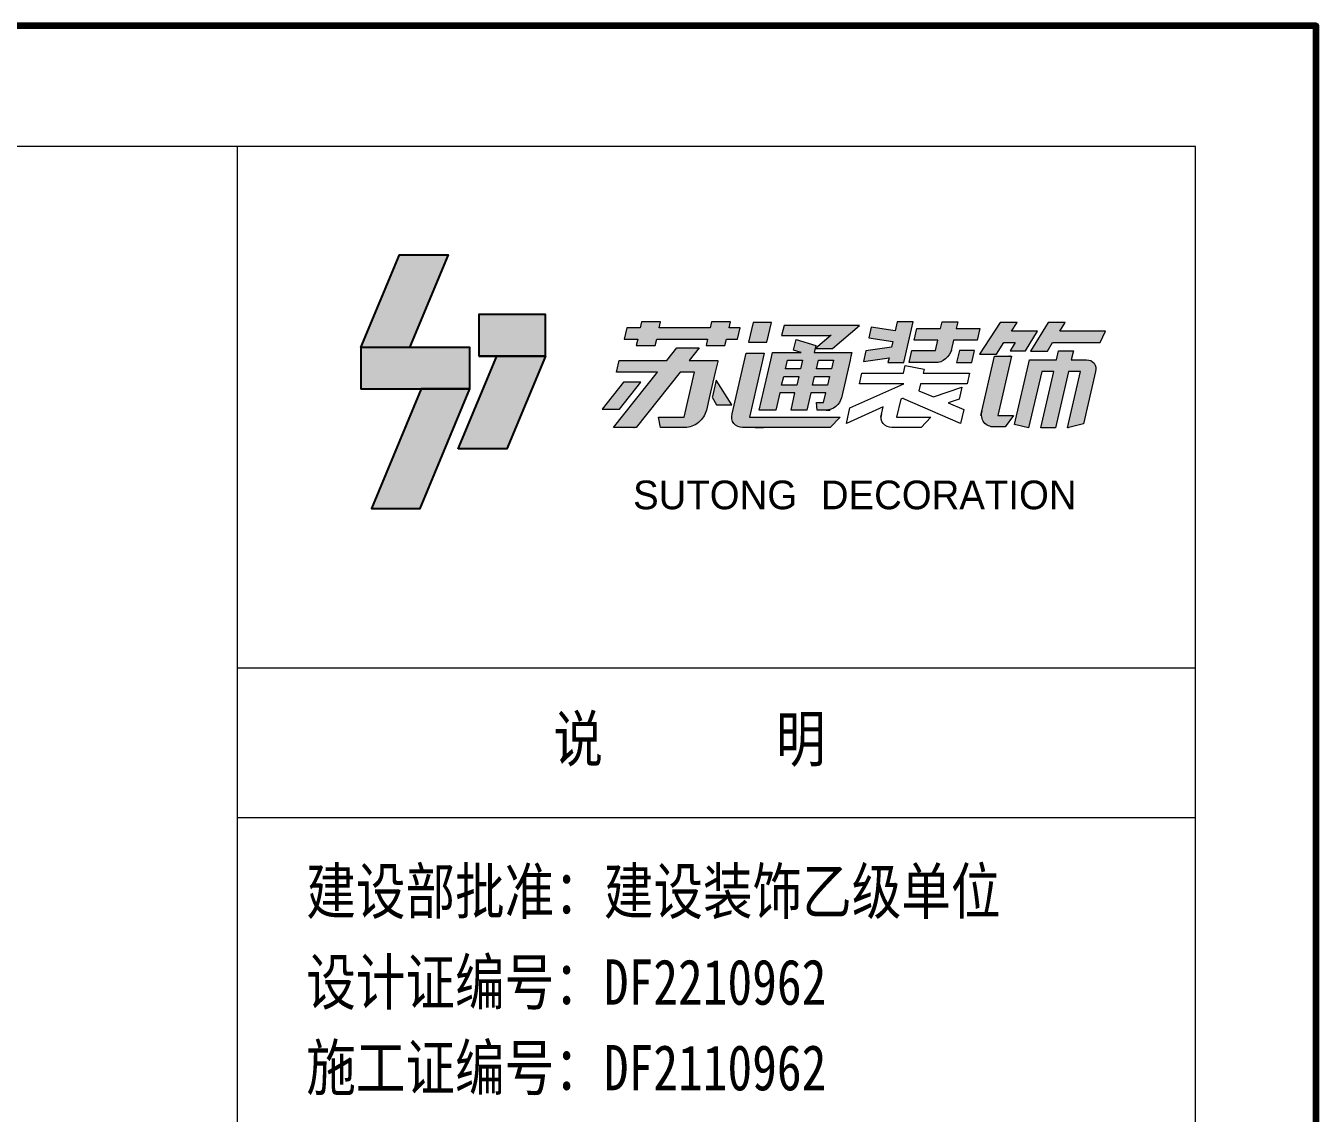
# Model space of a CAD drawing. Header units: millimetres. Extents: x 44393 to 91220, y 25301 to 41858.
# Drawn here: x 88236 to 91220, y 39342 to 41858 of the extents above; entities that cross this region are included whole.
import ezdxf

# ---------------------------------------------------------------- set-up
doc = ezdxf.new("R2010")
doc.units = ezdxf.units.MM
doc.layers.add('图层 1', color=7, linetype='Continuous')
doc.layers.add('目录', color=50, linetype='Continuous')
doc.layers.add('图框', color=165, linetype='Continuous', lineweight=0)
doc.styles.get("Standard").update_dxf_attribs({"font": ''})
doc.styles.add('黑体', font='simhei.ttf')
doc.styles.get('Standard').set_extended_font_data('SimSun')

# ---------------------------------------------------------------- blocks, each defined once
blk = doc.blocks.new('block 3')
at = {"layer": '图层 1', "lineweight": 0}
for points in [[(57.88, -37.72), (51.95, -51.96), (44.46, -51.96), (50.39, -37.72), (57.88, -37.72)], [(61.19, -58.31), (44.46, -58.31), (44.46, -51.96), (61.19, -51.96), (61.19, -58.31)], [(61.19, -58.31), (53.57, -76.65), (46.09, -76.65), (53.7, -58.31), (61.19, -58.31)]]:
    blk.add_lwpolyline(points, dxfattribs=at)
blk = doc.blocks.new('block 4')
at = {"layer": '图层 1', "lineweight": 0}
for points in [[(62.55, -46.89), (72.79, -46.89), (72.79, -53.24), (62.55, -53.24), (62.55, -46.89)], [(59.38, -67.48), (65.31, -53.24), (72.79, -53.24), (66.87, -67.48), (59.38, -67.48)]]:
    blk.add_lwpolyline(points, dxfattribs=at)
blk = doc.blocks.new('block 2')
at = {"layer": '图层 1'}
for name in ['block 3', 'block 4']:
    blk.add_blockref(name, (0, 0), dxfattribs=at)
blk = doc.blocks.new('block 6')
at = {"layer": '图层 1', "true_color": 0x717071}
h = blk.add_hatch(color=8, dxfattribs=at)
h.dxf.hatch_style = 2
h.paths.add_polyline_path([(107.88, -43.58), (104.43, -43.58), (103.57, -47.3), (107.02, -47.3)])
h = blk.add_hatch(color=8, dxfattribs=at)
h.dxf.hatch_style = 2
h.paths.add_polyline_path([(119.17, -46.01), (116.22, -48.53), (119.43, -48.53), (124.58, -44.14), (122.99, -44.14), (121.37, -44.14), (110.27, -44.14), (109.82, -46.09), (119.01, -46.09)])
h = blk.add_hatch(color=8, dxfattribs=at)
h.dxf.hatch_style = 2
edge = h.paths.add_edge_path()
edge.add_spline(control_points=[(122.79, -50.73), (122.79, -50.73), (122.79, -50.73), (122.79, -50.73), (122.95, -50.01), (122.95, -50.01), (122.95, -50.01), (123.12, -49.29), (123.12, -49.29), (123.12, -49.29), (116, -49.29), (116, -49.29), (116, -49.29), (116.3, -47.96), (116.3, -47.96), (116.3, -47.96), (112.54, -46.82), (112.54, -46.82), (112.54, -46.82), (112.07, -48.86), (112.07, -48.86), (112.07, -48.86), (113.5, -49.29), (113.5, -49.29), (113.5, -49.29), (108.09, -49.29), (108.09, -49.29), (108.09, -49.29), (107.76, -50.73), (107.76, -50.73), (107.76, -50.73), (107.76, -50.73), (107.76, -50.73), (107.76, -50.73), (105.57, -60.22), (105.57, -60.22), (105.57, -60.22), (108.73, -60.22), (108.73, -60.22), (108.73, -60.22), (109.49, -56.94), (109.49, -56.94), (109.49, -56.94), (112.34, -56.94), (112.34, -56.94), (112.34, -56.94), (111.59, -60.22), (111.59, -60.22), (111.59, -60.22), (114.58, -60.22), (114.58, -60.22), (114.58, -60.22), (115.34, -56.94), (115.34, -56.94), (115.34, -56.94), (118.19, -56.94), (118.19, -56.94), (118.19, -56.94), (117.77, -58.78), (117.77, -58.78), (117.77, -58.78), (116.42, -58.78), (116.42, -58.78), (116.42, -58.78), (116.56, -60.22), (116.56, -60.22), (116.56, -60.22), (117.44, -60.22), (117.44, -60.22), (117.44, -60.22), (118.98, -60.22), (118.98, -60.22), (118.98, -60.22), (118.23, -60.22), (118.23, -60.22), (118.84, -60.22), (119.5, -59.99), (120.07, -59.52), (120.63, -59.06), (121, -58.46), (121.14, -57.85), (121.14, -57.85), (122.79, -50.73), (122.79, -50.73)], knot_values=[-1, -1, 0, 0, 0, 0, 1, 1, 1, 2, 2, 2, 3, 3, 3, 4, 4, 4, 5, 5, 5, 6, 6, 6, 7, 7, 7, 8, 8, 8, 9, 9, 9, 10, 10, 10, 11, 11, 11, 12, 12, 12, 13, 13, 13, 14, 14, 14, 15, 15, 15, 16, 16, 16, 17, 17, 17, 18, 18, 18, 19, 19, 19, 20, 20, 20, 21, 21, 21, 22, 22, 22, 23, 23, 23, 24, 24, 24, 25, 25, 25, 26, 26, 26, 27, 27, 27, 27], degree=3, periodic=0)
h.paths.add_polyline_path([(116.77, -50.73), (119.63, -50.73), (119.24, -52.39), (116.39, -52.39)])
h.paths.add_polyline_path([(116.06, -53.83), (118.91, -53.83), (118.52, -55.5), (115.67, -55.5)])
h.paths.add_polyline_path([(110.92, -50.73), (113.78, -50.73), (113.39, -52.39), (110.54, -52.39)])
h.paths.add_polyline_path([(110.21, -53.83), (113.06, -53.83), (112.68, -55.5), (109.82, -55.5)])
h = blk.add_hatch(color=8, dxfattribs=at)
h.dxf.hatch_style = 2
edge = h.paths.add_edge_path()
edge.add_spline(control_points=[(103.08, -49.44), (103.08, -49.44), (103.08, -49.44), (103.08, -49.44), (100.43, -60.91), (100.43, -60.91), (100.28, -61.57), (100.38, -62.24), (100.77, -62.75), (101.16, -63.26), (101.77, -63.51), (102.43, -63.51), (102.43, -63.51), (106.39, -63.51), (106.39, -63.51), (106.39, -63.51), (104.81, -63.51), (104.81, -63.51), (104.81, -63.51), (119.01, -63.51), (119.01, -63.51), (119.01, -63.51), (120.91, -61.52), (120.91, -61.52), (120.91, -61.52), (103.74, -61.52), (103.74, -61.52), (103.74, -61.52), (106.53, -49.44), (106.53, -49.44), (106.53, -49.44), (103.08, -49.44), (103.08, -49.44)], knot_values=[-1, -1, 0, 0, 0, 0, 1, 1, 1, 2, 2, 2, 3, 3, 3, 4, 4, 4, 5, 5, 5, 6, 6, 6, 7, 7, 7, 8, 8, 8, 9, 9, 9, 10, 10, 10, 10], degree=3, periodic=0)
at = {"layer": '图层 1', "lineweight": 0}
for points in [[(107.88, -43.58), (104.43, -43.58), (103.57, -47.3), (107.02, -47.3), (107.88, -43.58)], [(119.17, -46.01), (116.22, -48.53), (119.43, -48.53), (124.58, -44.14), (122.99, -44.14), (121.37, -44.14), (110.27, -44.14), (109.82, -46.09), (119.01, -46.09), (119.17, -46.01)], [(110.92, -50.73), (113.78, -50.73), (113.39, -52.39), (110.54, -52.39), (110.92, -50.73)], [(116.77, -50.73), (119.63, -50.73), (119.24, -52.39), (116.39, -52.39), (116.77, -50.73)], [(110.21, -53.83), (113.06, -53.83), (112.68, -55.5), (109.82, -55.5), (110.21, -53.83)], [(116.06, -53.83), (118.91, -53.83), (118.52, -55.5), (115.67, -55.5), (116.06, -53.83)]]:
    blk.add_lwpolyline(points, dxfattribs=at)
for points, knots in [([(105.57, -60.22), (105.57, -60.22), (108.73, -60.22), (108.73, -60.22), (108.73, -60.22), (109.49, -56.94), (109.49, -56.94), (109.49, -56.94), (112.34, -56.94), (112.34, -56.94), (112.34, -56.94), (111.59, -60.22), (111.59, -60.22), (111.59, -60.22), (114.58, -60.22), (114.58, -60.22), (114.58, -60.22), (115.34, -56.94), (115.34, -56.94), (115.34, -56.94), (118.19, -56.94), (118.19, -56.94), (118.19, -56.94), (117.77, -58.78), (117.77, -58.78), (117.77, -58.78), (116.42, -58.78), (116.42, -58.78), (116.42, -58.78), (116.56, -60.22), (116.56, -60.22), (116.56, -60.22), (117.44, -60.22), (117.44, -60.22), (117.44, -60.22), (118.98, -60.22), (118.98, -60.22), (118.98, -60.22), (118.23, -60.22), (118.23, -60.22), (118.84, -60.22), (119.5, -59.99), (120.07, -59.52), (120.63, -59.06), (121, -58.46), (121.14, -57.85), (121.14, -57.85), (122.79, -50.73), (122.79, -50.73), (122.79, -50.73), (122.95, -50.01), (122.95, -50.01), (122.95, -50.01), (123.12, -49.29), (123.12, -49.29), (123.12, -49.29), (116, -49.29), (116, -49.29), (116, -49.29), (116.3, -47.96), (116.3, -47.96), (116.3, -47.96), (112.54, -46.82), (112.54, -46.82), (112.54, -46.82), (112.07, -48.86), (112.07, -48.86), (112.07, -48.86), (113.5, -49.29), (113.5, -49.29), (113.5, -49.29), (108.09, -49.29), (108.09, -49.29), (108.09, -49.29), (107.76, -50.73), (107.76, -50.73), (107.76, -50.73), (107.76, -50.73), (107.76, -50.73), (107.76, -50.73), (105.57, -60.22), (105.57, -60.22)], [0, 0, 0, 0, 1, 1, 1, 2, 2, 2, 3, 3, 3, 4, 4, 4, 5, 5, 5, 6, 6, 6, 7, 7, 7, 8, 8, 8, 9, 9, 9, 10, 10, 10, 11, 11, 11, 12, 12, 12, 13, 13, 13, 14, 14, 14, 15, 15, 15, 16, 16, 16, 17, 17, 17, 18, 18, 18, 19, 19, 19, 20, 20, 20, 21, 21, 21, 22, 22, 22, 23, 23, 23, 24, 24, 24, 25, 25, 25, 26, 26, 26, 27, 27, 27, 27]), ([(103.74, -61.52), (103.74, -61.52), (106.53, -49.44), (106.53, -49.44), (106.53, -49.44), (103.08, -49.44), (103.08, -49.44), (103.08, -49.44), (100.43, -60.91), (100.43, -60.91), (100.28, -61.57), (100.38, -62.24), (100.77, -62.75), (101.16, -63.26), (101.77, -63.51), (102.43, -63.51), (102.43, -63.51), (106.39, -63.51), (106.39, -63.51), (106.39, -63.51), (104.81, -63.51), (104.81, -63.51), (104.81, -63.51), (119.01, -63.51), (119.01, -63.51), (119.01, -63.51), (120.91, -61.52), (120.91, -61.52), (120.91, -61.52), (103.74, -61.52), (103.74, -61.52)], [0, 0, 0, 0, 1, 1, 1, 2, 2, 2, 3, 3, 3, 4, 4, 4, 5, 5, 5, 6, 6, 6, 7, 7, 7, 8, 8, 8, 9, 9, 9, 10, 10, 10, 10])]:
    blk.add_open_spline(points, degree=3, knots=knots, dxfattribs=at)
blk = doc.blocks.new('block 8')
at = {"layer": '图层 1', "true_color": 0x717071}
h = blk.add_hatch(color=8, dxfattribs=at)
h.dxf.hatch_style = 2
h.paths.add_polyline_path([(79.87, -54.88), (75.83, -60), (79.1, -60), (83.15, -54.88)])
at = {"layer": '图层 1', "lineweight": 0}
blk.add_lwpolyline([(79.87, -54.88), (75.83, -60), (79.1, -60), (83.15, -54.88), (79.87, -54.88)], dxfattribs=at)
blk = doc.blocks.new('block 7')
at = {"layer": '图层 1', "true_color": 0x717071}
h = blk.add_hatch(color=8, dxfattribs=at)
h.dxf.hatch_style = 2
h.paths.add_polyline_path([(99.86, -44.58), (100.11, -43.48), (96.52, -43.48), (96.26, -44.58), (86.64, -44.58), (86.9, -43.48), (83.3, -43.48), (83.05, -44.58), (80.48, -44.58), (79.99, -46.73), (82.55, -46.73), (82.27, -47.94), (85.87, -47.94), (86.15, -46.73), (95.77, -46.73), (95.49, -47.94), (99.08, -47.94), (99.36, -46.73), (101.45, -46.73), (101.94, -44.58)])
h = blk.add_hatch(color=8, dxfattribs=at)
h.dxf.hatch_style = 2
edge = h.paths.add_edge_path()
edge.add_spline(control_points=[(78, -63.51), (78, -63.51), (78, -63.51), (78, -63.51), (82.27, -63.51), (82.27, -63.51), (82.27, -63.51), (90.57, -53.01), (90.57, -53.01), (90.57, -53.01), (93.31, -53.01), (93.31, -53.01), (93.31, -53.01), (91.35, -61.52), (91.35, -61.52), (91.35, -61.52), (86.47, -61.52), (86.47, -61.52), (86.47, -61.52), (86.87, -63.51), (86.87, -63.51), (86.87, -63.51), (90.89, -63.51), (90.89, -63.51), (90.89, -63.51), (91.52, -63.51), (91.52, -63.51), (92.36, -63.51), (93.27, -63.19), (94.06, -62.55), (94.85, -61.91), (95.37, -61.06), (95.56, -60.22), (95.56, -60.22), (96.16, -57.64), (96.16, -57.64), (96.16, -57.64), (97.23, -53.01), (97.23, -53.01), (97.23, -53.01), (97.7, -50.96), (97.7, -50.96), (97.7, -50.96), (97.74, -50.81), (97.74, -50.81), (97.74, -50.81), (92.31, -50.81), (92.31, -50.81), (92.31, -50.81), (94.21, -48.41), (94.21, -48.41), (94.21, -48.41), (89.94, -48.41), (89.94, -48.41), (89.94, -48.41), (88.04, -50.81), (88.04, -50.81), (88.04, -50.81), (79.04, -50.81), (79.04, -50.81), (79.04, -50.81), (78.54, -53.01), (78.54, -53.01), (78.54, -53.01), (86.3, -53.01), (86.3, -53.01), (86.3, -53.01), (78, -63.51), (78, -63.51)], knot_values=[-1, -1, 0, 0, 0, 0, 1, 1, 1, 2, 2, 2, 3, 3, 3, 4, 4, 4, 5, 5, 5, 6, 6, 6, 7, 7, 7, 8, 8, 8, 9, 9, 9, 10, 10, 10, 11, 11, 11, 12, 12, 12, 13, 13, 13, 14, 14, 14, 15, 15, 15, 16, 16, 16, 17, 17, 17, 18, 18, 18, 19, 19, 19, 20, 20, 20, 21, 21, 21, 22, 22, 22, 22], degree=3, periodic=0)
at = {"layer": '图层 1', "lineweight": 0}
blk.add_lwpolyline([(99.86, -44.58), (100.11, -43.48), (96.52, -43.48), (96.26, -44.58), (86.64, -44.58), (86.9, -43.48), (83.3, -43.48), (83.05, -44.58), (80.48, -44.58), (79.99, -46.73), (82.55, -46.73), (82.27, -47.94), (85.87, -47.94), (86.15, -46.73), (95.77, -46.73), (95.49, -47.94), (99.08, -47.94), (99.36, -46.73), (101.45, -46.73), (101.94, -44.58), (99.86, -44.58)], dxfattribs=at)
blk.add_open_spline([(94.21, -48.41), (94.21, -48.41), (89.94, -48.41), (89.94, -48.41), (89.94, -48.41), (88.04, -50.81), (88.04, -50.81), (88.04, -50.81), (79.04, -50.81), (79.04, -50.81), (79.04, -50.81), (78.54, -53.01), (78.54, -53.01), (78.54, -53.01), (86.3, -53.01), (86.3, -53.01), (86.3, -53.01), (78, -63.51), (78, -63.51), (78, -63.51), (82.27, -63.51), (82.27, -63.51), (82.27, -63.51), (90.57, -53.01), (90.57, -53.01), (90.57, -53.01), (93.31, -53.01), (93.31, -53.01), (93.31, -53.01), (91.35, -61.52), (91.35, -61.52), (91.35, -61.52), (86.47, -61.52), (86.47, -61.52), (86.47, -61.52), (86.87, -63.51), (86.87, -63.51), (86.87, -63.51), (90.89, -63.51), (90.89, -63.51), (90.89, -63.51), (91.52, -63.51), (91.52, -63.51), (92.36, -63.51), (93.27, -63.19), (94.06, -62.55), (94.85, -61.91), (95.37, -61.06), (95.56, -60.22), (95.56, -60.22), (96.16, -57.64), (96.16, -57.64), (96.16, -57.64), (97.23, -53.01), (97.23, -53.01), (97.23, -53.01), (97.7, -50.96), (97.7, -50.96), (97.7, -50.96), (97.74, -50.81), (97.74, -50.81), (97.74, -50.81), (92.31, -50.81), (92.31, -50.81), (92.31, -50.81), (94.21, -48.41), (94.21, -48.41)], degree=3, knots=[0, 0, 0, 0, 1, 1, 1, 2, 2, 2, 3, 3, 3, 4, 4, 4, 5, 5, 5, 6, 6, 6, 7, 7, 7, 8, 8, 8, 9, 9, 9, 10, 10, 10, 11, 11, 11, 12, 12, 12, 13, 13, 13, 14, 14, 14, 15, 15, 15, 16, 16, 16, 17, 17, 17, 18, 18, 18, 19, 19, 19, 20, 20, 20, 21, 21, 21, 22, 22, 22, 22], dxfattribs=at)
at = {"layer": '图层 1'}
blk.add_blockref('block 8', (0, 0), dxfattribs=at)
blk = doc.blocks.new('block 9')
at = {"layer": '图层 1', "true_color": 0x717071}
h = blk.add_hatch(color=8, dxfattribs=at)
h.dxf.hatch_style = 2
h.paths.add_polyline_path([(151.91, -47.42), (154.05, -47.42), (153.1, -48.96), (156, -48.96), (158.26, -45.22), (155.92, -45.22), (153.34, -45.22), (154.4, -43.58), (151.21, -43.58), (147.32, -49.61), (150.5, -49.61)])
h = blk.add_hatch(color=8, dxfattribs=at)
h.dxf.hatch_style = 2
h.paths.add_polyline_path([(161.12, -47.42), (170.17, -47.42), (171.14, -45.22), (162.48, -45.22), (163.49, -43.58), (160.31, -43.58), (156.95, -49.03), (160.14, -49.03)])
h = blk.add_hatch(color=8, dxfattribs=at)
h.dxf.hatch_style = 2
edge = h.paths.add_edge_path()
edge.add_spline(control_points=[(147.55, -61.2), (147.55, -61.2), (147.55, -61.2), (147.55, -61.2), (147.55, -61.2), (147.55, -61.2), (147.55, -61.2), (147.75, -60.37), (147.75, -60.37), (147.57, -61.14), (147.69, -61.92), (148.14, -62.51), (148.6, -63.11), (149.31, -63.4), (150.08, -63.4), (150.08, -63.4), (152.16, -63.4), (152.16, -63.4), (152.16, -63.4), (153.72, -61.2), (153.72, -61.2), (153.72, -61.2), (150.77, -61.2), (150.77, -61.2), (150.77, -61.2), (153.36, -49.98), (153.36, -49.98), (153.36, -49.98), (150.15, -49.98), (150.15, -49.98), (150.15, -49.98), (147.55, -61.2), (147.55, -61.2)], knot_values=[-1, -1, 0, 0, 0, 0, 1, 1, 1, 2, 2, 2, 3, 3, 3, 4, 4, 4, 5, 5, 5, 6, 6, 6, 7, 7, 7, 8, 8, 8, 9, 9, 9, 10, 10, 10, 10], degree=3, periodic=0)
h = blk.add_hatch(color=8, dxfattribs=at)
h.dxf.hatch_style = 2
edge = h.paths.add_edge_path()
edge.add_spline(control_points=[(159.58, -50.67), (159.58, -50.67), (159.58, -50.67), (159.58, -50.67), (156.75, -50.67), (156.75, -50.67), (156.75, -50.67), (153.92, -62.92), (153.92, -62.92), (153.92, -62.92), (156.6, -63.57), (156.6, -63.57), (156.6, -63.57), (159.07, -52.88), (159.07, -52.88), (159.07, -52.88), (161.34, -52.88), (161.34, -52.88), (161.34, -52.88), (158.88, -63.57), (158.88, -63.57), (158.88, -63.57), (161.7, -63.57), (161.7, -63.57), (161.7, -63.57), (164.17, -52.88), (164.17, -52.88), (164.17, -52.88), (166.45, -52.88), (166.45, -52.88), (166.45, -52.88), (163.98, -63.57), (163.98, -63.57), (163.98, -63.57), (166.99, -62.78), (166.99, -62.78), (166.99, -62.78), (169.28, -52.87), (169.28, -52.87), (169.41, -52.31), (169.32, -51.74), (168.99, -51.31), (168.66, -50.88), (168.14, -50.67), (167.58, -50.67), (167.58, -50.67), (166.96, -50.67), (166.96, -50.67), (166.96, -50.67), (166.96, -50.67), (166.96, -50.67), (166.96, -50.67), (164.68, -50.67), (164.68, -50.67), (164.68, -50.67), (165.08, -48.96), (165.08, -48.96), (165.08, -48.96), (162.25, -48.96), (162.25, -48.96), (162.25, -48.96), (161.85, -50.67), (161.85, -50.67), (161.85, -50.67), (159.58, -50.67), (159.58, -50.67), (159.58, -50.67), (159.58, -50.67), (159.58, -50.67)], knot_values=[-1, -1, 0, 0, 0, 0, 1, 1, 1, 2, 2, 2, 3, 3, 3, 4, 4, 4, 5, 5, 5, 6, 6, 6, 7, 7, 7, 8, 8, 8, 9, 9, 9, 10, 10, 10, 11, 11, 11, 12, 12, 12, 13, 13, 13, 14, 14, 14, 15, 15, 15, 16, 16, 16, 17, 17, 17, 18, 18, 18, 19, 19, 19, 20, 20, 20, 21, 21, 21, 22, 22, 22, 22], degree=3, periodic=0)
at = {"layer": '图层 1', "lineweight": 0}
for points in [[(151.91, -47.42), (154.05, -47.42), (153.1, -48.96), (156, -48.96), (158.26, -45.22), (155.92, -45.22), (155.92, -45.22), (153.34, -45.22), (154.4, -43.58), (151.21, -43.58), (147.32, -49.61), (150.5, -49.61), (151.91, -47.42)], [(161.12, -47.42), (170.17, -47.42), (171.14, -45.22), (162.48, -45.22), (163.49, -43.58), (160.31, -43.58), (156.95, -49.03), (160.14, -49.03), (161.12, -47.42)]]:
    blk.add_lwpolyline(points, dxfattribs=at)
for points, knots in [([(153.36, -49.98), (153.36, -49.98), (150.15, -49.98), (150.15, -49.98), (150.15, -49.98), (147.55, -61.2), (147.55, -61.2), (147.55, -61.2), (147.55, -61.2), (147.55, -61.2), (147.55, -61.2), (147.75, -60.37), (147.75, -60.37), (147.57, -61.14), (147.69, -61.92), (148.14, -62.51), (148.6, -63.11), (149.31, -63.4), (150.08, -63.4), (150.08, -63.4), (152.16, -63.4), (152.16, -63.4), (152.16, -63.4), (153.72, -61.2), (153.72, -61.2), (153.72, -61.2), (150.77, -61.2), (150.77, -61.2), (150.77, -61.2), (153.36, -49.98), (153.36, -49.98)], [0, 0, 0, 0, 1, 1, 1, 2, 2, 2, 3, 3, 3, 4, 4, 4, 5, 5, 5, 6, 6, 6, 7, 7, 7, 8, 8, 8, 9, 9, 9, 10, 10, 10, 10]), ([(166.96, -50.67), (166.96, -50.67), (164.68, -50.67), (164.68, -50.67), (164.68, -50.67), (165.08, -48.96), (165.08, -48.96), (165.08, -48.96), (162.25, -48.96), (162.25, -48.96), (162.25, -48.96), (161.85, -50.67), (161.85, -50.67), (161.85, -50.67), (159.58, -50.67), (159.58, -50.67), (159.58, -50.67), (159.58, -50.67), (159.58, -50.67), (159.58, -50.67), (156.75, -50.67), (156.75, -50.67), (156.75, -50.67), (153.92, -62.92), (153.92, -62.92), (153.92, -62.92), (156.6, -63.57), (156.6, -63.57), (156.6, -63.57), (159.07, -52.88), (159.07, -52.88), (159.07, -52.88), (161.34, -52.88), (161.34, -52.88), (161.34, -52.88), (158.88, -63.57), (158.88, -63.57), (158.88, -63.57), (161.7, -63.57), (161.7, -63.57), (161.7, -63.57), (164.17, -52.88), (164.17, -52.88), (164.17, -52.88), (166.45, -52.88), (166.45, -52.88), (166.45, -52.88), (163.98, -63.57), (163.98, -63.57), (163.98, -63.57), (166.99, -62.78), (166.99, -62.78), (166.99, -62.78), (169.28, -52.87), (169.28, -52.87), (169.41, -52.31), (169.32, -51.74), (168.99, -51.31), (168.66, -50.88), (168.14, -50.67), (167.58, -50.67), (167.58, -50.67), (166.96, -50.67), (166.96, -50.67), (166.96, -50.67), (166.96, -50.67), (166.96, -50.67)], [0, 0, 0, 0, 1, 1, 1, 2, 2, 2, 3, 3, 3, 4, 4, 4, 5, 5, 5, 6, 6, 6, 7, 7, 7, 8, 8, 8, 9, 9, 9, 10, 10, 10, 11, 11, 11, 12, 12, 12, 13, 13, 13, 14, 14, 14, 15, 15, 15, 16, 16, 16, 17, 17, 17, 18, 18, 18, 19, 19, 19, 20, 20, 20, 21, 21, 21, 22, 22, 22, 22])]:
    blk.add_open_spline(points, degree=3, knots=knots, dxfattribs=at)
blk = doc.blocks.new('block 10')
at = {"layer": '图层 1', "true_color": 0x717071}
h = blk.add_hatch(color=8, dxfattribs=at)
h.dxf.hatch_style = 2
edge = h.paths.add_edge_path()
edge.add_spline(control_points=[(146.83, -46.97), (146.83, -46.97), (146.83, -46.97), (146.83, -46.97), (147.33, -44.76), (147.33, -44.76), (147.33, -44.76), (142.89, -44.76), (142.89, -44.76), (142.89, -44.76), (143.19, -43.48), (143.19, -43.48), (143.19, -43.48), (140.19, -43.48), (140.19, -43.48), (140.19, -43.48), (139.9, -44.76), (139.9, -44.76), (139.9, -44.76), (135.45, -44.76), (135.45, -44.76), (135.45, -44.76), (134.94, -46.97), (134.94, -46.97), (134.94, -46.97), (139.39, -46.97), (139.39, -46.97), (139.39, -46.97), (138.93, -48.93), (138.93, -48.93), (138.93, -48.93), (134.49, -48.93), (134.49, -48.93), (134.49, -48.93), (133.96, -51.21), (133.96, -51.21), (133.96, -51.21), (139, -51.21), (139, -51.21), (139.62, -51.21), (140.29, -50.97), (140.86, -50.5), (141.44, -50.03), (141.82, -49.42), (141.96, -48.81), (141.96, -48.81), (141.93, -48.93), (141.93, -48.93), (141.93, -48.93), (142.38, -46.97), (142.38, -46.97), (142.38, -46.97), (143.93, -46.97), (143.93, -46.97), (143.93, -46.97), (146.83, -46.97), (146.83, -46.97)], knot_values=[-1, -1, 0, 0, 0, 0, 1, 1, 1, 2, 2, 2, 3, 3, 3, 4, 4, 4, 5, 5, 5, 6, 6, 6, 7, 7, 7, 8, 8, 8, 9, 9, 9, 10, 10, 10, 11, 11, 11, 12, 12, 12, 13, 13, 13, 14, 14, 14, 15, 15, 15, 16, 16, 16, 17, 17, 17, 18, 18, 18, 18], degree=3, periodic=0)
h = blk.add_hatch(color=8, dxfattribs=at)
h.dxf.hatch_style = 2
h.paths.add_polyline_path([(142.95, -51.21), (145.85, -51.21), (146.37, -48.93), (143.48, -48.93)])
at = {"layer": '图层 1', "lineweight": 0}
blk.add_lwpolyline([(142.95, -51.21), (145.85, -51.21), (146.37, -48.93), (143.48, -48.93), (142.95, -51.21)], dxfattribs=at)
blk.add_open_spline([(142.89, -44.76), (142.89, -44.76), (143.19, -43.48), (143.19, -43.48), (143.19, -43.48), (140.19, -43.48), (140.19, -43.48), (140.19, -43.48), (139.9, -44.76), (139.9, -44.76), (139.9, -44.76), (135.45, -44.76), (135.45, -44.76), (135.45, -44.76), (134.94, -46.97), (134.94, -46.97), (134.94, -46.97), (139.39, -46.97), (139.39, -46.97), (139.39, -46.97), (138.93, -48.93), (138.93, -48.93), (138.93, -48.93), (134.49, -48.93), (134.49, -48.93), (134.49, -48.93), (133.96, -51.21), (133.96, -51.21), (133.96, -51.21), (139, -51.21), (139, -51.21), (139.62, -51.21), (140.29, -50.97), (140.86, -50.5), (141.44, -50.03), (141.82, -49.42), (141.96, -48.81), (141.96, -48.81), (141.93, -48.93), (141.93, -48.93), (141.93, -48.93), (142.38, -46.97), (142.38, -46.97), (142.38, -46.97), (143.93, -46.97), (143.93, -46.97), (143.93, -46.97), (146.83, -46.97), (146.83, -46.97), (146.83, -46.97), (147.33, -44.76), (147.33, -44.76), (147.33, -44.76), (142.89, -44.76), (142.89, -44.76)], degree=3, knots=[0, 0, 0, 0, 1, 1, 1, 2, 2, 2, 3, 3, 3, 4, 4, 4, 5, 5, 5, 6, 6, 6, 7, 7, 7, 8, 8, 8, 9, 9, 9, 10, 10, 10, 11, 11, 11, 12, 12, 12, 13, 13, 13, 14, 14, 14, 15, 15, 15, 16, 16, 16, 17, 17, 17, 18, 18, 18, 18], dxfattribs=at)
blk = doc.blocks.new('block 12')
at = {"layer": '图层 1', "true_color": 0x717071}
h = blk.add_hatch(color=8, dxfattribs=at)
h.dxf.hatch_style = 2
h.paths.add_polyline_path([(100.36, -59.2), (97.42, -54.55), (96.71, -57.64), (96.68, -57.77), (97.5, -59.2)])
at = {"layer": '图层 1', "lineweight": 0}
blk.add_lwpolyline([(100.36, -59.2), (97.42, -54.55), (96.71, -57.64), (96.68, -57.77), (97.5, -59.2), (100.36, -59.2)], dxfattribs=at)

msp = doc.modelspace()

# ---------------------------------------------------------------- hatches: boundary and pattern name
h = msp.add_hatch(color=256)
h.set_gradient(color1=(179, 44, 20), color2=(242, 152, 136), rotation=75, one_color=1, tint=0.74, name='CYLINDER')
h.paths.add_polyline_path([(89123.9, 41113.3), (89011.1, 41113.3), (89100.4, 41327.9), (89213.3, 41327.9)])
h = msp.add_hatch(color=256)
h.set_gradient(color1=(191, 137, 13), color2=(247, 217, 145), rotation=180, one_color=1, tint=0.77)
h.paths.add_polyline_path([(89283.8, 41093.9), (89438.1, 41093.9), (89438.1, 41189.7), (89283.8, 41189.7)])
h = msp.add_hatch(color=256)
h.set_gradient(color1=(196, 29, 14), color2=(248, 158, 150), one_color=1, tint=0.78, name='CYLINDER')
h.paths.add_polyline_path([(89011.1, 41017.6), (89263.1, 41017.6), (89263.1, 41113.3), (89011.1, 41113.3)])
h = msp.add_hatch(color=256)
h.set_gradient(color1=(191, 137, 13), color2=(247, 217, 145), rotation=270, one_color=1, tint=0.77)
h.paths.add_polyline_path([(89235.9, 40879.4), (89325.2, 41093.9), (89438.1, 41093.9), (89348.7, 40879.4)])
h = msp.add_hatch(color=256)
h.set_gradient(color1=(184, 45, 20), color2=(243, 164, 149), rotation=180, one_color=1, tint=0.77)
h.paths.add_polyline_path([(89150.3, 41017.6), (89035.5, 40741.1), (89148.4, 40741.1), (89263.1, 41017.6)])
at = {"layer": '图层 1', "true_color": 0x717071}
h = msp.add_hatch(color=8, dxfattribs=at)
h.dxf.hatch_style = 2
h.paths.add_polyline_path([(90238.1, 41114.6), (90178.9, 41106.2), (90173.2, 41081.4), (90232.4, 41089.7), (90229.8, 41078.6), (90266.4, 41078.6), (90288.1, 41172.9), (90251.6, 41172.9), (90246.8, 41152.3), (90191.5, 41160.6), (90185.8, 41135.8), (90241.1, 41127.4)])

# ---------------------------------------------------------------- linework, layer by layer
at = {"color": 1, "lineweight": 90}
msp.add_lwpolyline([(67806.7, 25301.3), (91220.2, 25301.3), (91220.2, 41858), (67806.7, 41858)], close=True, dxfattribs=at)
for points in [[(89123.9, 41113.3), (89011.1, 41113.3), (89100.4, 41327.9), (89213.3, 41327.9)], [(89283.8, 41093.9), (89438.1, 41093.9), (89438.1, 41189.7), (89283.8, 41189.7)], [(89011.1, 41017.6), (89263.1, 41017.6), (89263.1, 41113.3), (89011.1, 41113.3)], [(89235.9, 40879.4), (89325.2, 41093.9), (89438.1, 41093.9), (89348.7, 40879.4)], [(89150.3, 41017.6), (89035.5, 40741.1), (89148.4, 40741.1), (89263.1, 41017.6)]]:
    msp.add_lwpolyline(points, close=True)
at = {"layer": '图层 1', "lineweight": 0}
msp.add_lwpolyline([(90238.1, 41114.6), (90178.9, 41106.2), (90173.2, 41081.4), (90232.4, 41089.7), (90229.8, 41078.6), (90266.4, 41078.6), (90288.1, 41172.9), (90251.6, 41172.9), (90246.8, 41152.3), (90191.5, 41160.6), (90185.8, 41135.8), (90241.1, 41127.4), (90238.1, 41114.6)], dxfattribs=at)
msp.add_open_spline([(90398, 40938), (90398, 40938), (90405.4, 40970.3), (90405.4, 40970.3), (90405.4, 40970.3), (90368.9, 40985.3), (90368.9, 40985.3), (90368.9, 40985.3), (90394.5, 40994.4), (90394.5, 40994.4), (90394.5, 40994.4), (90400.9, 41022.2), (90400.9, 41022.2), (90400.9, 41022.2), (90335.1, 40999.2), (90335.1, 40999.2), (90335.1, 40999.2), (90301, 41013.2), (90301, 41013.2), (90301, 41013.2), (90304.9, 41029.8), (90304.9, 41029.8), (90304.9, 41029.8), (90412.8, 41029.8), (90412.8, 41029.8), (90412.8, 41029.8), (90418.4, 41054.1), (90418.4, 41054.1), (90418.4, 41054.1), (90311.7, 41054.1), (90311.7, 41054.1), (90311.7, 41054.1), (90313.9, 41063.7), (90313.9, 41063.7), (90313.9, 41063.7), (90270.1, 41071.6), (90270.1, 41071.6), (90270.1, 41071.6), (90266, 41054.1), (90266, 41054.1), (90266, 41054.1), (90169.9, 41054.1), (90169.9, 41054.1), (90169.9, 41054.1), (90164.3, 41029.8), (90164.3, 41029.8), (90164.3, 41029.8), (90266.5, 41029.8), (90266.5, 41029.8), (90266.5, 41029.8), (90142.1, 40974.3), (90142.1, 40974.3), (90142.1, 40974.3), (90133.8, 40938), (90133.8, 40938), (90133.8, 40938), (90218.7, 40976), (90218.7, 40976), (90218.7, 40976), (90213.3, 40952.7), (90213.3, 40952.7), (90213.3, 40952.7), (90215, 40959.9), (90215, 40959.9), (90213.1, 40951.8), (90214.3, 40943.8), (90219.1, 40937.6), (90223.8, 40931.5), (90231.1, 40928.4), (90239.2, 40928.4), (90239.2, 40928.4), (90244.3, 40928.4), (90244.3, 40928.4), (90244.3, 40928.4), (90306.5, 40928.4), (90306.5, 40928.4), (90306.5, 40928.4), (90329, 40952.7), (90329, 40952.7), (90329, 40952.7), (90249.9, 40952.7), (90249.9, 40952.7), (90249.9, 40952.7), (90259.4, 40994.2), (90259.4, 40994.2), (90259.4, 40994.2), (90265.1, 40996.7), (90265.1, 40996.7), (90265.1, 40996.7), (90264.6, 40995.6), (90264.6, 40995.6), (90264.6, 40995.6), (90398, 40938), (90398, 40938)], degree=3, knots=[0, 0, 0, 0, 1, 1, 1, 2, 2, 2, 3, 3, 3, 4, 4, 4, 5, 5, 5, 6, 6, 6, 7, 7, 7, 8, 8, 8, 9, 9, 9, 10, 10, 10, 11, 11, 11, 12, 12, 12, 13, 13, 13, 14, 14, 14, 15, 15, 15, 16, 16, 16, 17, 17, 17, 18, 18, 18, 19, 19, 19, 20, 20, 20, 21, 21, 21, 22, 22, 22, 23, 23, 23, 24, 24, 24, 25, 25, 25, 26, 26, 26, 27, 27, 27, 28, 28, 28, 29, 29, 29, 30, 30, 30, 31, 31, 31, 31], dxfattribs=at)
at = {"layer": '图框', "color": 1}
msp.add_line((67806.7, 41858), (91220.2, 41858), dxfattribs=at)
at = {"layer": '图框', "color": 142}
for p, q in [((90940.9, 41578.7), (68085.9, 41578.7)), ((88725.9, 25580.5), (88725.9, 41578.7)), ((90940.9, 25580.5), (90940.9, 41578.7)), ((88725.9, 40372.8), (90940.9, 40372.8)), ((88725.9, 40026.5), (90940.9, 40026.5))]:
    msp.add_line(p, q, dxfattribs=at)

# ---------------------------------------------------------------- block references
at = {"layer": '图层 1'}
for name, p, xscale, yscale, zscale in [('block 2', (88341, 41896.4), 15.07154472370629, 15.07154472370629, 15.07154472370629), ('block 7', (88643.5, 41703.7), 12.20795122619091, 12.20795122619091, 12.20795122619091), ('block 6', (88643.5, 41703.7), 12.20795122619091, 12.20795122619091, 12.20795122619091), ('block 10', (88643.5, 41703.7), 12.20795122619091, 12.20795122619091, 12.20795122619091), ('block 9', (88643.5, 41703.7), 12.20795122619091, 12.20795122619091, 12.20795122619091), ('block 12', (88643.5, 41703.7), 12.20795122619091, 12.20795122619091, 12.20795122619091)]:
    msp.add_blockref(name, p, dxfattribs=dict(at, xscale=xscale, yscale=yscale, zscale=zscale))

# ---------------------------------------------------------------- texts
at = {"color": 2, "char_height": 66.315, "width": 40.766, "attachment_point": 1}
for s, insert in [('{\\fVivaldi|b0|i0|c0|p66;SUTONG}', (89640.6, 40805.7)), ('{\\fVivaldi|b0|i0|c134|p66;DECORATION}', (90074.8, 40805.7))]:
    msp.add_mtext(s, dxfattribs=dict(at, insert=insert))
at = {"layer": '目录', "color": 150, "style": '黑体', "width": 0.8}
for s, height, p in [('说       明', 105.07, (89456.2, 40155.7)), ('建设部批准：建设装饰乙级单位', 105.073, (88885, 39803)), ('设计证编号：DF2210962', 105.073, (88885, 39593)), ('施工证编号：DF2110962', 105.073, (88885, 39394.9))]:
    msp.add_text(s, height=height, dxfattribs=at).set_placement(p)

doc.saveas('drawing.dxf')
